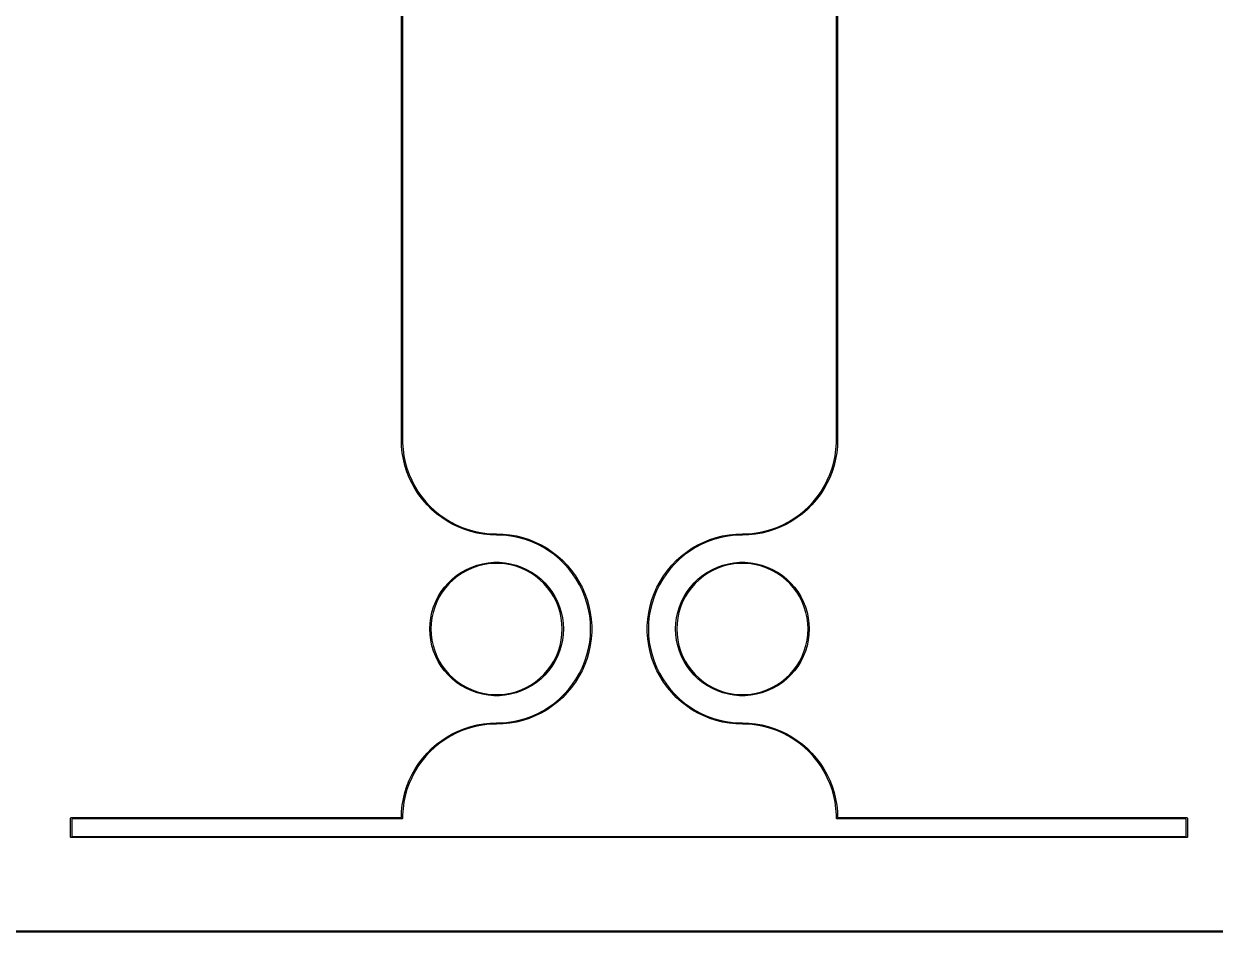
# Model space of a CAD drawing. Extents: x 57 to 462, y -234 to -82.
# Drawn here: x 209.5 to 309.5, y -234.2 to -157.9 of the extents above; entities that cross this region are included whole.
import ezdxf

# ---------------------------------------------------------------- set-up
doc = ezdxf.new("R2010")
doc.units = 0
doc.layers.add('BLACK', color=7, linetype='CONTINUOUS')

msp = doc.modelspace()

# ---------------------------------------------------------------- linework, layer by layer
at = {"layer": 'BLACK', "linetype": 'CONTINUOUS'}
for p, q in [((241.2348, -192.869107), (241.2348, -123.0235)), ((241.3348, -123.0235), (241.3348, -192.869107)), ((277.745, -192.8691), (277.745, -123.0235)), ((277.845, -123.0235), (277.845, -192.8691)), ((241.253413, -193.414159), (241.234793, -192.869107)), ((241.234793, -192.869107), (241.2348, -192.869107)), ((241.3348, -192.869107), (241.334793, -192.869123)), ((241.334793, -192.869123), (241.334793, -193.138535)), ((277.745, -193.138528), (277.745, -192.8691)), ((277.845, -192.8691), (277.82638, -193.414152)), ((241.309185, -193.95667), (241.253413, -193.414159)), ((241.40185, -194.494111), (241.309185, -193.95667)), ((241.334793, -193.138535), (241.371566, -193.676135)), ((241.371566, -193.676135), (241.444941, -194.209972)), ((277.634853, -194.209965), (277.708228, -193.676128)), ((277.770609, -193.956663), (277.677945, -194.494103)), ((277.708228, -193.676128), (277.745, -193.138528)), ((277.82638, -193.414152), (277.770609, -193.956663)), ((241.530974, -195.023974), (241.40185, -194.494111)), ((241.444941, -194.209972), (241.554575, -194.737558)), ((241.554575, -194.737558), (241.699957, -195.256432)), ((277.379838, -195.256424), (277.52522, -194.73755)), ((277.52522, -194.73755), (277.634853, -194.209965)), ((277.677945, -194.494103), (277.54882, -195.023967)), ((241.695957, -195.543791), (241.530974, -195.023974)), ((241.896029, -196.051137), (241.695957, -195.543791)), ((241.699957, -195.256432), (241.880409, -195.764175)), ((241.880409, -195.764175), (242.09509, -196.258419)), ((276.984705, -196.258412), (277.199386, -195.764167)), ((277.383838, -195.543783), (277.183767, -196.05113)), ((277.199386, -195.764167), (277.379838, -195.256424)), ((277.54882, -195.023967), (277.383838, -195.543783)), ((242.130257, -196.543647), (241.896029, -196.051137)), ((242.09509, -196.258419), (242.343, -196.736862)), ((242.397549, -197.019025), (242.130257, -196.543647)), ((242.343, -196.736862), (242.622981, -197.197271)), ((276.456816, -197.197263), (276.736797, -196.736854)), ((276.949539, -196.543639), (276.682248, -197.019017)), ((276.736797, -196.736854), (276.984705, -196.258412)), ((277.183767, -196.05113), (276.949539, -196.543639)), ((242.696658, -197.475053), (242.397549, -197.019025)), ((242.622981, -197.197271), (242.933729, -197.6375)), ((243.026191, -197.909607), (242.696658, -197.475053)), ((242.933729, -197.6375), (243.273795, -198.055497)), ((243.384611, -198.320659), (243.026191, -197.909607)), ((276.053606, -197.909599), (275.695187, -198.320652)), ((275.806002, -198.055489), (276.146068, -197.637492)), ((276.383139, -197.475046), (276.053606, -197.909599)), ((276.146068, -197.637492), (276.456816, -197.197263)), ((276.682248, -197.019017), (276.383139, -197.475046)), ((243.273795, -198.055497), (243.641593, -198.449312)), ((243.770246, -198.706294), (243.384611, -198.320659)), ((243.641593, -198.449312), (244.035409, -198.81711)), ((244.181299, -199.064713), (243.770246, -198.706294)), ((244.035409, -198.81711), (244.453406, -199.157175)), ((274.626392, -199.157168), (275.044389, -198.817102)), ((275.309552, -198.706287), (274.898499, -199.064706)), ((275.044389, -198.817102), (275.438205, -198.449305)), ((275.695187, -198.320652), (275.309552, -198.706287)), ((275.438205, -198.449305), (275.806002, -198.055489)), ((244.615852, -199.394246), (244.181299, -199.064713)), ((244.453406, -199.157175), (244.893635, -199.467923)), ((245.071881, -199.693355), (244.615852, -199.394246)), ((244.893635, -199.467923), (245.354044, -199.747904)), ((245.547259, -199.960646), (245.071881, -199.693355)), ((245.354044, -199.747904), (245.832487, -199.995813)), ((246.039769, -200.194874), (245.547259, -199.960646)), ((245.832487, -199.995813), (246.326732, -200.210493)), ((272.753067, -200.210486), (273.247312, -199.995805)), ((273.532539, -199.960639), (273.04003, -200.194867)), ((273.247312, -199.995805), (273.725754, -199.747897)), ((274.007917, -199.693348), (273.532539, -199.960639)), ((273.725754, -199.747897), (274.186163, -199.467916)), ((274.463946, -199.394239), (274.007917, -199.693348)), ((274.186163, -199.467916), (274.626392, -199.157168)), ((274.898499, -199.064706), (274.463946, -199.394239)), ((246.547116, -200.394945), (246.039769, -200.194874)), ((246.326732, -200.210493), (246.834475, -200.390945)), ((247.066932, -200.559927), (246.547116, -200.394945)), ((246.834475, -200.390945), (247.353349, -200.536327)), ((247.596796, -200.689052), (247.066932, -200.559927)), ((247.353349, -200.536327), (247.880935, -200.64596)), ((248.134237, -200.781716), (247.596796, -200.689052)), ((247.880935, -200.64596), (248.414772, -200.719335)), ((248.676748, -200.837487), (248.134237, -200.781716)), ((248.414772, -200.719335), (248.952372, -200.756107)), ((249.2218, -200.856107), (248.676748, -200.837487)), ((248.952372, -200.756107), (249.2218, -200.756107)), ((249.2218, -200.756107), (249.778944, -200.775563)), ((249.49722, -200.856107), (249.2218, -200.856107)), ((250.046718, -200.894532), (249.49722, -200.856107)), ((249.778944, -200.775563), (250.333375, -200.833836)), ((250.592197, -200.971194), (250.046718, -200.894532)), ((250.333375, -200.833836), (250.882389, -200.930642)), ((251.130999, -201.08572), (250.592197, -200.971194)), ((250.882389, -200.930642), (251.423314, -201.06551)), ((267.656484, -201.065503), (268.197409, -200.930635)), ((268.487602, -200.971187), (267.948799, -201.085713)), ((268.197409, -200.930635), (268.746424, -200.833829)), ((269.033082, -200.894525), (268.487602, -200.971187)), ((268.746424, -200.833829), (269.300855, -200.775556)), ((269.58258, -200.8561), (269.033082, -200.894525)), ((269.300855, -200.775556), (269.858, -200.7561)), ((269.858, -200.8561), (269.58258, -200.8561)), ((269.858, -200.7561), (270.127428, -200.7561)), ((270.403052, -200.83748), (269.858, -200.8561)), ((270.127428, -200.7561), (270.665028, -200.719328)), ((270.945563, -200.781709), (270.403052, -200.83748)), ((270.665028, -200.719328), (271.198865, -200.645953)), ((271.483003, -200.689045), (270.945563, -200.781709)), ((271.198865, -200.645953), (271.72645, -200.53632)), ((272.012867, -200.55992), (271.483003, -200.689045)), ((271.72645, -200.53632), (272.245324, -200.390938)), ((272.532683, -200.394938), (272.012867, -200.55992)), ((272.245324, -200.390938), (272.753067, -200.210486)), ((273.04003, -200.194867), (272.532683, -200.394938)), ((251.6605, -201.237552), (251.130999, -201.08572)), ((251.423314, -201.06551), (251.953512, -201.237782)), ((252.17812, -201.42595), (251.6605, -201.237552)), ((251.953512, -201.237782), (252.470403, -201.446619)), ((252.681337, -201.649997), (252.17812, -201.42595)), ((252.470403, -201.446619), (252.971466, -201.691004)), ((253.1677, -201.908601), (252.681337, -201.649997)), ((252.971466, -201.691004), (253.454261, -201.969746)), ((253.634839, -202.200501), (253.1677, -201.908601)), ((253.454261, -201.969746), (253.916437, -202.281487)), ((265.163359, -202.281481), (265.625535, -201.96974)), ((265.912097, -201.908595), (265.444958, -202.200495)), ((265.625535, -201.96974), (266.108331, -201.690998)), ((266.39846, -201.649991), (265.912097, -201.908595)), ((266.108331, -201.690998), (266.609394, -201.446612)), ((266.901677, -201.425944), (266.39846, -201.649991)), ((266.609394, -201.446612), (267.126285, -201.237775)), ((267.419298, -201.237546), (266.901677, -201.425944)), ((267.126285, -201.237775), (267.656484, -201.065503)), ((267.948799, -201.085713), (267.419298, -201.237546)), ((254.080477, -202.524277), (253.634839, -202.200501)), ((253.916437, -202.281487), (254.35574, -202.624708)), ((254.502445, -202.87835), (254.080477, -202.524277)), ((254.35574, -202.624708), (254.770032, -202.997738)), ((254.898686, -203.260995), (254.502445, -202.87835)), ((254.770032, -202.997738), (255.157293, -203.398759)), ((263.922502, -203.398754), (264.309764, -202.997733)), ((264.57735, -202.878344), (264.181109, -203.26099)), ((264.309764, -202.997733), (264.724055, -202.624703)), ((264.999318, -202.524271), (264.57735, -202.878344)), ((264.724055, -202.624703), (265.163359, -202.281481)), ((265.444958, -202.200495), (264.999318, -202.524271)), ((245.888346, -204.235979), (246.282586, -203.96952)), ((246.282586, -203.96952), (246.698003, -203.737454)), ((246.740788, -203.822313), (246.332413, -204.050445)), ((246.698003, -203.737454), (247.131604, -203.541454)), ((247.167038, -203.629636), (246.740788, -203.822313)), ((247.131604, -203.541454), (247.580265, -203.382932)), ((247.608093, -203.473801), (247.167038, -203.629636)), ((247.580265, -203.382932), (248.040753, -203.26303)), ((248.060775, -203.355932), (247.608093, -203.473801)), ((248.040753, -203.26303), (248.509751, -203.182612)), ((248.521822, -203.276878), (248.060775, -203.355932)), ((248.509751, -203.182612), (248.983879, -203.142258)), ((248.987912, -203.237207), (248.521822, -203.276878)), ((248.983879, -203.142258), (249.459721, -203.142258)), ((249.455688, -203.237207), (248.987912, -203.237207)), ((249.921778, -203.276878), (249.455688, -203.237207)), ((249.459721, -203.142258), (249.933849, -203.182612)), ((250.382825, -203.355932), (249.921778, -203.276878)), ((249.933849, -203.182612), (250.402847, -203.26303)), ((250.835507, -203.473801), (250.382825, -203.355932)), ((250.402847, -203.26303), (250.863335, -203.382932)), ((251.276562, -203.629636), (250.835507, -203.473801)), ((250.863335, -203.382932), (251.311996, -203.541454)), ((251.702812, -203.822313), (251.276562, -203.629636)), ((251.311996, -203.541454), (251.745597, -203.737454)), ((252.111187, -204.050445), (251.702812, -203.822313)), ((251.745597, -203.737454), (252.161014, -203.96952)), ((252.161014, -203.96952), (252.555254, -204.235979)), ((255.26727, -203.670349), (254.898686, -203.260995)), ((255.157293, -203.398759), (255.515636, -203.825816)), ((255.6064, -204.104416), (255.26727, -203.670349)), ((255.515636, -203.825816), (255.843317, -204.27683)), ((263.236477, -204.276826), (263.564158, -203.825812)), ((263.812525, -203.670344), (263.473394, -204.104412)), ((263.564158, -203.825812), (263.922502, -203.398754)), ((264.181109, -203.26099), (263.812525, -203.670344)), ((266.524546, -204.235972), (266.918786, -203.969513)), ((266.918786, -203.969513), (267.334203, -203.737447)), ((267.376988, -203.822306), (266.968613, -204.050438)), ((267.334203, -203.737447), (267.767804, -203.541447)), ((267.803238, -203.629629), (267.376988, -203.822306)), ((267.767804, -203.541447), (268.216465, -203.382925)), ((268.244293, -203.473794), (267.803238, -203.629629)), ((268.216465, -203.382925), (268.676953, -203.263023)), ((268.696975, -203.355925), (268.244293, -203.473794)), ((268.676953, -203.263023), (269.145951, -203.182605)), ((269.158022, -203.276871), (268.696975, -203.355925)), ((269.145951, -203.182605), (269.620079, -203.142251)), ((269.624112, -203.2372), (269.158022, -203.276871)), ((269.620079, -203.142251), (270.095921, -203.142251)), ((270.091888, -203.2372), (269.624112, -203.2372)), ((270.557978, -203.276871), (270.091888, -203.2372)), ((270.095921, -203.142251), (270.570049, -203.182605)), ((271.019025, -203.355925), (270.557978, -203.276871)), ((270.570049, -203.182605), (271.039047, -203.263023)), ((271.471707, -203.473794), (271.019025, -203.355925)), ((271.039047, -203.263023), (271.499535, -203.382925)), ((271.912762, -203.629629), (271.471707, -203.473794)), ((271.499535, -203.382925), (271.948196, -203.541447)), ((272.339012, -203.822306), (271.912762, -203.629629)), ((271.948196, -203.541447), (272.381797, -203.737447)), ((272.747387, -204.050438), (272.339012, -203.822306)), ((272.381797, -203.737447), (272.797214, -203.969513)), ((272.797214, -203.969513), (273.191454, -204.235972)), ((244.860209, -205.221369), (245.174586, -204.864167)), ((245.243197, -204.929925), (244.93415, -205.281071)), ((245.174586, -204.864167), (245.518124, -204.534913)), ((245.580911, -204.606253), (245.243197, -204.929925)), ((245.518124, -204.534913), (245.888346, -204.235979)), ((245.944857, -204.312387), (245.580911, -204.606253)), ((246.332413, -204.050445), (245.944857, -204.312387)), ((252.498743, -204.312387), (252.111187, -204.050445)), ((252.862689, -204.606253), (252.498743, -204.312387)), ((252.555254, -204.235979), (252.925476, -204.534913)), ((253.200403, -204.929925), (252.862689, -204.606253)), ((252.925476, -204.534913), (253.269014, -204.864167)), ((253.50945, -205.281071), (253.200403, -204.929925)), ((253.269014, -204.864167), (253.583391, -205.221369)), ((255.914426, -204.561083), (255.6064, -204.104416)), ((255.843317, -204.27683), (256.138739, -204.749604)), ((256.189846, -205.038124), (255.914426, -204.561083)), ((256.138739, -204.749604), (256.400462, -205.241833)), ((262.679332, -205.24183), (262.941055, -204.7496)), ((263.165368, -204.561079), (262.889948, -205.038121)), ((262.941055, -204.7496), (263.236477, -204.276826)), ((263.473394, -204.104412), (263.165368, -204.561079)), ((265.496409, -205.221362), (265.810786, -204.86416)), ((265.879397, -204.929918), (265.57035, -205.281064)), ((265.810786, -204.86416), (266.154324, -204.534906)), ((266.217111, -204.606246), (265.879397, -204.929918)), ((266.154324, -204.534906), (266.524546, -204.235972)), ((266.581057, -204.31238), (266.217111, -204.606246)), ((266.968613, -204.050438), (266.581057, -204.31238)), ((273.134943, -204.31238), (272.747387, -204.050438)), ((273.498889, -204.606246), (273.134943, -204.31238)), ((273.191454, -204.235972), (273.561676, -204.534906)), ((273.836603, -204.929918), (273.498889, -204.606246)), ((273.561676, -204.534906), (273.905214, -204.86416)), ((274.14565, -205.281064), (273.836603, -204.929918)), ((273.905214, -204.86416), (274.219591, -205.221362)), ((244.113544, -206.43403), (244.32777, -206.009138)), ((244.32777, -206.009138), (244.577258, -205.603944)), ((244.655995, -205.657162), (244.410737, -206.055486)), ((244.577258, -205.603944), (244.860209, -205.221369)), ((244.93415, -205.281071), (244.655995, -205.657162)), ((253.787605, -205.657162), (253.50945, -205.281071)), ((253.583391, -205.221369), (253.866342, -205.603944)), ((254.032863, -206.055486), (253.787605, -205.657162)), ((253.866342, -205.603944), (254.11583, -206.009138)), ((254.11583, -206.009138), (254.330056, -206.43403)), ((256.431318, -205.533216), (256.189846, -205.038124)), ((256.400462, -205.241833), (256.627211, -205.75112)), ((256.637666, -206.043945), (256.431318, -205.533216)), ((256.627211, -205.75112), (256.817882, -206.274983)), ((262.261912, -206.274981), (262.452583, -205.751117)), ((262.648476, -205.533213), (262.442127, -206.043943)), ((262.452583, -205.751117), (262.679332, -205.24183)), ((262.889948, -205.038121), (262.648476, -205.533213)), ((264.749744, -206.434023), (264.96397, -206.009131)), ((264.96397, -206.009131), (265.213458, -205.603937)), ((265.292195, -205.657155), (265.046937, -206.055479)), ((265.213458, -205.603937), (265.496409, -205.221362)), ((265.57035, -205.281064), (265.292195, -205.657155)), ((274.423805, -205.657155), (274.14565, -205.281064)), ((274.219591, -205.221362), (274.502542, -205.603937)), ((274.669063, -206.055479), (274.423805, -205.657155)), ((274.502542, -205.603937), (274.75203, -206.009131)), ((274.75203, -206.009131), (274.966256, -206.434023)), ((243.796786, -207.330543), (243.936123, -206.875559)), ((244.02573, -206.907219), (243.888754, -207.35449)), ((243.936123, -206.875559), (244.113544, -206.43403)), ((244.200143, -206.473175), (244.02573, -206.907219)), ((244.410737, -206.055486), (244.200143, -206.473175)), ((254.243457, -206.473175), (254.032863, -206.055486)), ((254.41787, -206.907219), (254.243457, -206.473175)), ((254.330056, -206.43403), (254.507477, -206.875559)), ((254.554846, -207.35449), (254.41787, -206.907219)), ((254.507477, -206.875559), (254.646814, -207.330543)), ((256.807885, -206.567825), (256.637666, -206.043945)), ((256.941145, -207.102303), (256.807885, -206.567825)), ((256.817882, -206.274983), (256.971545, -206.810872)), ((256.971545, -206.810872), (257.087453, -207.356173)), ((261.99234, -207.356172), (262.108248, -206.81087)), ((262.108248, -206.81087), (262.261912, -206.274981)), ((262.271908, -206.567823), (262.138648, -207.102301)), ((262.442127, -206.043943), (262.271908, -206.567823)), ((264.432986, -207.330536), (264.572323, -206.875552)), ((264.66193, -206.907212), (264.524954, -207.354483)), ((264.572323, -206.875552), (264.749744, -206.434023)), ((264.836343, -206.473168), (264.66193, -206.907212)), ((265.046937, -206.055479), (264.836343, -206.473168)), ((274.879657, -206.473168), (274.669063, -206.055479)), ((275.05407, -206.907212), (274.879657, -206.473168)), ((274.966256, -206.434023), (275.143677, -206.875552)), ((275.191046, -207.354483), (275.05407, -206.907212)), ((275.143677, -206.875552), (275.283014, -207.330536)), ((243.636095, -208.267693), (243.696536, -207.795705)), ((243.696536, -207.795705), (243.796786, -207.330543)), ((243.790204, -207.811766), (243.730788, -208.275753)), ((243.888754, -207.35449), (243.790204, -207.811766)), ((254.653396, -207.811766), (254.554846, -207.35449)), ((254.646814, -207.330543), (254.747064, -207.795705)), ((254.712812, -208.275753), (254.653396, -207.811766)), ((254.747064, -207.795705), (254.807505, -208.267693)), ((257.036798, -207.644774), (256.941145, -207.102303)), ((257.094376, -208.192596), (257.036798, -207.644774)), ((257.087453, -207.356173), (257.165039, -207.908232)), ((257.165039, -207.908232), (257.203928, -208.464358)), ((261.875865, -208.464358), (261.914754, -207.908231)), ((261.914754, -207.908231), (261.99234, -207.356172)), ((262.042996, -207.644773), (261.985417, -208.192595)), ((262.138648, -207.102301), (262.042996, -207.644773)), ((264.272295, -208.267686), (264.332736, -207.795698)), ((264.332736, -207.795698), (264.432986, -207.330536)), ((264.426404, -207.811759), (264.366988, -208.275746)), ((264.524954, -207.354483), (264.426404, -207.811759)), ((275.289596, -207.811759), (275.191046, -207.354483)), ((275.283014, -207.330536), (275.383264, -207.795698)), ((275.349012, -208.275746), (275.289596, -207.811759)), ((275.383264, -207.795698), (275.443705, -208.267686)), ((243.6159, -208.743107), (243.636095, -208.267693)), ((243.636095, -209.218521), (243.6159, -208.743107)), ((243.730788, -208.275753), (243.710935, -208.743107)), ((243.710935, -208.743107), (243.730788, -209.210461)), ((254.732665, -208.743107), (254.712812, -208.275753)), ((254.712812, -209.210461), (254.732665, -208.743107)), ((254.807505, -208.267693), (254.8277, -208.743107)), ((254.8277, -208.743107), (254.807505, -209.218521)), ((257.1136, -208.7431), (257.094376, -208.192596)), ((257.094376, -209.293604), (257.1136, -208.7431)), ((257.203928, -208.464358), (257.203928, -209.021842)), ((261.875865, -209.021842), (261.875865, -208.464358)), ((261.985417, -208.192595), (261.966193, -208.7431)), ((261.966193, -208.7431), (261.985417, -209.293605)), ((264.2521, -208.7431), (264.272295, -208.267686)), ((264.272295, -209.218514), (264.2521, -208.7431)), ((264.366988, -208.275746), (264.347135, -208.7431)), ((264.347135, -208.7431), (264.366988, -209.210454)), ((275.368865, -208.7431), (275.349012, -208.275746)), ((275.349012, -209.210454), (275.368865, -208.7431)), ((275.443705, -208.267686), (275.4639, -208.7431)), ((275.4639, -208.7431), (275.443705, -209.218514)), ((243.696536, -209.690509), (243.636095, -209.218521)), ((243.796786, -210.155671), (243.696536, -209.690509)), ((243.730788, -209.210461), (243.790204, -209.674448)), ((243.790204, -209.674448), (243.888754, -210.131724)), ((254.554846, -210.131724), (254.653396, -209.674448)), ((254.747064, -209.690509), (254.646814, -210.155671)), ((254.653396, -209.674448), (254.712812, -209.210461)), ((254.807505, -209.218521), (254.747064, -209.690509)), ((256.941145, -210.383897), (257.036798, -209.841426)), ((257.036798, -209.841426), (257.094376, -209.293604)), ((257.165039, -209.577968), (257.087453, -210.130027)), ((257.203928, -209.021842), (257.165039, -209.577968)), ((261.914754, -209.577969), (261.875865, -209.021842)), ((261.99234, -210.130028), (261.914754, -209.577969)), ((261.985417, -209.293605), (262.042996, -209.841427)), ((262.042996, -209.841427), (262.138648, -210.383899)), ((264.332736, -209.690502), (264.272295, -209.218514)), ((264.432986, -210.155664), (264.332736, -209.690502)), ((264.366988, -209.210454), (264.426404, -209.674441)), ((264.426404, -209.674441), (264.524954, -210.131717)), ((275.191046, -210.131717), (275.289596, -209.674441)), ((275.383264, -209.690502), (275.283014, -210.155664)), ((275.289596, -209.674441), (275.349012, -209.210454)), ((275.443705, -209.218514), (275.383264, -209.690502)), ((243.936123, -210.610655), (243.796786, -210.155671)), ((243.888754, -210.131724), (244.02573, -210.578995)), ((244.113544, -211.052184), (243.936123, -210.610655)), ((244.02573, -210.578995), (244.200143, -211.013039)), ((244.200143, -211.013039), (244.410737, -211.430728)), ((254.032863, -211.430728), (254.243457, -211.013039)), ((254.243457, -211.013039), (254.41787, -210.578995)), ((254.507477, -210.610655), (254.330056, -211.052184)), ((254.41787, -210.578995), (254.554846, -210.131724)), ((254.646814, -210.155671), (254.507477, -210.610655)), ((256.637666, -211.442255), (256.807885, -210.918375)), ((256.807885, -210.918375), (256.941145, -210.383897)), ((256.971545, -210.675328), (256.817882, -211.211217)), ((257.087453, -210.130027), (256.971545, -210.675328)), ((262.108248, -210.67533), (261.99234, -210.130028)), ((262.261912, -211.211219), (262.108248, -210.67533)), ((262.138648, -210.383899), (262.271908, -210.918377)), ((262.271908, -210.918377), (262.442127, -211.442257)), ((264.572323, -210.610648), (264.432986, -210.155664)), ((264.524954, -210.131717), (264.66193, -210.578988)), ((264.749744, -211.052177), (264.572323, -210.610648)), ((264.66193, -210.578988), (264.836343, -211.013032)), ((264.836343, -211.013032), (265.046937, -211.430721)), ((274.669063, -211.430721), (274.879657, -211.013032)), ((274.879657, -211.013032), (275.05407, -210.578988)), ((275.143677, -210.610648), (274.966256, -211.052177)), ((275.05407, -210.578988), (275.191046, -210.131717)), ((275.283014, -210.155664), (275.143677, -210.610648)), ((244.32777, -211.477076), (244.113544, -211.052184)), ((244.577258, -211.88227), (244.32777, -211.477076)), ((244.410737, -211.430728), (244.655995, -211.829052)), ((244.860209, -212.264845), (244.577258, -211.88227)), ((244.655995, -211.829052), (244.93415, -212.205143)), ((253.50945, -212.205143), (253.787605, -211.829052)), ((253.866342, -211.88227), (253.583391, -212.264845)), ((253.787605, -211.829052), (254.032863, -211.430728)), ((254.11583, -211.477076), (253.866342, -211.88227)), ((254.330056, -211.052184), (254.11583, -211.477076)), ((256.189846, -212.448076), (256.431318, -211.952984)), ((256.627211, -211.73508), (256.400462, -212.244367)), ((256.431318, -211.952984), (256.637666, -211.442255)), ((256.817882, -211.211217), (256.627211, -211.73508)), ((262.452583, -211.735083), (262.261912, -211.211219)), ((262.442127, -211.442257), (262.648476, -211.952987)), ((262.679332, -212.24437), (262.452583, -211.735083)), ((262.648476, -211.952987), (262.889948, -212.448079)), ((264.96397, -211.477069), (264.749744, -211.052177)), ((265.213458, -211.882263), (264.96397, -211.477069)), ((265.046937, -211.430721), (265.292195, -211.829045)), ((265.496409, -212.264838), (265.213458, -211.882263)), ((265.292195, -211.829045), (265.57035, -212.205136)), ((274.14565, -212.205136), (274.423805, -211.829045)), ((274.502542, -211.882263), (274.219591, -212.264838)), ((274.423805, -211.829045), (274.669063, -211.430721)), ((274.75203, -211.477069), (274.502542, -211.882263)), ((274.966256, -211.052177), (274.75203, -211.477069)), ((245.174586, -212.622047), (244.860209, -212.264845)), ((244.93415, -212.205143), (245.243197, -212.556289)), ((245.518124, -212.951301), (245.174586, -212.622047)), ((245.243197, -212.556289), (245.580911, -212.879961)), ((245.888346, -213.250235), (245.518124, -212.951301)), ((245.580911, -212.879961), (245.944857, -213.173827)), ((252.498743, -213.173827), (252.862689, -212.879961)), ((252.925476, -212.951301), (252.555254, -213.250235)), ((252.862689, -212.879961), (253.200403, -212.556289)), ((253.269014, -212.622047), (252.925476, -212.951301)), ((253.200403, -212.556289), (253.50945, -212.205143)), ((253.583391, -212.264845), (253.269014, -212.622047)), ((255.6064, -213.381784), (255.914426, -212.925117)), ((256.138739, -212.736597), (255.843317, -213.20937)), ((255.914426, -212.925117), (256.189846, -212.448076)), ((256.400462, -212.244367), (256.138739, -212.736597)), ((262.941055, -212.7366), (262.679332, -212.24437)), ((262.889948, -212.448079), (263.165368, -212.925121)), ((263.236477, -213.209374), (262.941055, -212.7366)), ((263.165368, -212.925121), (263.473394, -213.381788)), ((265.810786, -212.62204), (265.496409, -212.264838)), ((265.57035, -212.205136), (265.879397, -212.556282)), ((266.154324, -212.951294), (265.810786, -212.62204)), ((265.879397, -212.556282), (266.217111, -212.879954)), ((266.524546, -213.250228), (266.154324, -212.951294)), ((266.217111, -212.879954), (266.581057, -213.17382)), ((273.134943, -213.17382), (273.498889, -212.879954)), ((273.561676, -212.951294), (273.191454, -213.250228)), ((273.498889, -212.879954), (273.836603, -212.556282)), ((273.905214, -212.62204), (273.561676, -212.951294)), ((273.836603, -212.556282), (274.14565, -212.205136)), ((274.219591, -212.264838), (273.905214, -212.62204)), ((246.282586, -213.516694), (245.888346, -213.250235)), ((245.944857, -213.173827), (246.332413, -213.435769)), ((246.698003, -213.74876), (246.282586, -213.516694)), ((246.332413, -213.435769), (246.740788, -213.663901)), ((247.131604, -213.94476), (246.698003, -213.74876)), ((246.740788, -213.663901), (247.167038, -213.856578)), ((247.580265, -214.103282), (247.131604, -213.94476)), ((247.167038, -213.856578), (247.608093, -214.012413)), ((247.608093, -214.012413), (248.060775, -214.130282)), ((250.382825, -214.130282), (250.835507, -214.012413)), ((250.835507, -214.012413), (251.276562, -213.856578)), ((251.311996, -213.94476), (250.863335, -214.103282)), ((251.276562, -213.856578), (251.702812, -213.663901)), ((251.745597, -213.74876), (251.311996, -213.94476)), ((251.702812, -213.663901), (252.111187, -213.435769)), ((252.161014, -213.516694), (251.745597, -213.74876)), ((252.111187, -213.435769), (252.498743, -213.173827)), ((252.555254, -213.250235), (252.161014, -213.516694)), ((254.898686, -214.225205), (255.26727, -213.815851)), ((255.515636, -213.660384), (255.157293, -214.087441)), ((255.26727, -213.815851), (255.6064, -213.381784)), ((255.843317, -213.20937), (255.515636, -213.660384)), ((263.564158, -213.660388), (263.236477, -213.209374)), ((263.473394, -213.381788), (263.812525, -213.815856)), ((263.922502, -214.087446), (263.564158, -213.660388)), ((263.812525, -213.815856), (264.181109, -214.22521)), ((266.918786, -213.516687), (266.524546, -213.250228)), ((266.581057, -213.17382), (266.968613, -213.435762)), ((267.334203, -213.748753), (266.918786, -213.516687)), ((266.968613, -213.435762), (267.376988, -213.663894)), ((267.767804, -213.944753), (267.334203, -213.748753)), ((267.376988, -213.663894), (267.803238, -213.856571)), ((268.216465, -214.103275), (267.767804, -213.944753)), ((267.803238, -213.856571), (268.244293, -214.012406)), ((268.244293, -214.012406), (268.696975, -214.130275)), ((271.019025, -214.130275), (271.471707, -214.012406)), ((271.471707, -214.012406), (271.912762, -213.856571)), ((271.948196, -213.944753), (271.499535, -214.103275)), ((271.912762, -213.856571), (272.339012, -213.663894)), ((272.381797, -213.748753), (271.948196, -213.944753)), ((272.339012, -213.663894), (272.747387, -213.435762)), ((272.797214, -213.516687), (272.381797, -213.748753)), ((272.747387, -213.435762), (273.134943, -213.17382)), ((273.191454, -213.250228), (272.797214, -213.516687)), ((248.040753, -214.223184), (247.580265, -214.103282)), ((248.509751, -214.303602), (248.040753, -214.223184)), ((248.060775, -214.130282), (248.521822, -214.209336)), ((248.983879, -214.343956), (248.509751, -214.303602)), ((248.521822, -214.209336), (248.987912, -214.249007)), ((249.459721, -214.343956), (248.983879, -214.343956)), ((248.987912, -214.249007), (249.455688, -214.249007)), ((249.455688, -214.249007), (249.921778, -214.209336)), ((249.933849, -214.303602), (249.459721, -214.343956)), ((249.921778, -214.209336), (250.382825, -214.130282)), ((250.402847, -214.223184), (249.933849, -214.303602)), ((250.863335, -214.103282), (250.402847, -214.223184)), ((253.634839, -215.285699), (254.080477, -214.961923)), ((254.35574, -214.861492), (253.916437, -215.204713)), ((254.080477, -214.961923), (254.502445, -214.60785)), ((254.770032, -214.488462), (254.35574, -214.861492)), ((254.502445, -214.60785), (254.898686, -214.225205)), ((255.157293, -214.087441), (254.770032, -214.488462)), ((264.309764, -214.488467), (263.922502, -214.087446)), ((264.181109, -214.22521), (264.57735, -214.607856)), ((264.724055, -214.861497), (264.309764, -214.488467)), ((264.57735, -214.607856), (264.999318, -214.961929)), ((265.163359, -215.204719), (264.724055, -214.861497)), ((264.999318, -214.961929), (265.444958, -215.285705)), ((268.676953, -214.223177), (268.216465, -214.103275)), ((269.145951, -214.303595), (268.676953, -214.223177)), ((268.696975, -214.130275), (269.158022, -214.209329)), ((269.620079, -214.343949), (269.145951, -214.303595)), ((269.158022, -214.209329), (269.624112, -214.249)), ((270.095921, -214.343949), (269.620079, -214.343949)), ((269.624112, -214.249), (270.091888, -214.249)), ((270.091888, -214.249), (270.557978, -214.209329)), ((270.570049, -214.303595), (270.095921, -214.343949)), ((270.557978, -214.209329), (271.019025, -214.130275)), ((271.039047, -214.223177), (270.570049, -214.303595)), ((271.499535, -214.103275), (271.039047, -214.223177)), ((252.17812, -216.06025), (252.681337, -215.836203)), ((252.971466, -215.795196), (252.470403, -216.039581)), ((252.681337, -215.836203), (253.1677, -215.577599)), ((253.454261, -215.516454), (252.971466, -215.795196)), ((253.1677, -215.577599), (253.634839, -215.285699)), ((253.916437, -215.204713), (253.454261, -215.516454)), ((265.625535, -215.51646), (265.163359, -215.204719)), ((265.444958, -215.285705), (265.912097, -215.577605)), ((266.108331, -215.795202), (265.625535, -215.51646)), ((265.912097, -215.577605), (266.39846, -215.836209)), ((266.609394, -216.039588), (266.108331, -215.795202)), ((266.39846, -215.836209), (266.901677, -216.060256)), ((246.547115, -217.091263), (247.066932, -216.92628)), ((247.353349, -216.94988), (246.834475, -217.095262)), ((247.066932, -216.92628), (247.596796, -216.797156)), ((247.880934, -216.840247), (247.353349, -216.94988)), ((247.596796, -216.797156), (248.134236, -216.704491)), ((248.414772, -216.766873), (247.880934, -216.840247)), ((248.134236, -216.704491), (248.676748, -216.64872)), ((248.952372, -216.7301), (248.414772, -216.766873)), ((248.676748, -216.64872), (249.2218, -216.6301)), ((249.221778, -216.7301), (248.952372, -216.7301)), ((249.2218, -216.730107), (249.221778, -216.7301)), ((249.2218, -216.6301), (249.2218, -216.630093)), ((249.2218, -216.630093), (249.49722, -216.630093)), ((249.221848, -216.730091), (249.2218, -216.730107)), ((249.778944, -216.710637), (249.221848, -216.730091)), ((249.49722, -216.630093), (250.046718, -216.591668)), ((250.333375, -216.652364), (249.778944, -216.710637)), ((250.046718, -216.591668), (250.592197, -216.515006)), ((250.882389, -216.555558), (250.333375, -216.652364)), ((250.592197, -216.515006), (251.130999, -216.40048)), ((251.423314, -216.42069), (250.882389, -216.555558)), ((251.130999, -216.40048), (251.6605, -216.248648)), ((251.953512, -216.248418), (251.423314, -216.42069)), ((251.6605, -216.248648), (252.17812, -216.06025)), ((252.470403, -216.039581), (251.953512, -216.248418)), ((267.126285, -216.248425), (266.609394, -216.039588)), ((266.901677, -216.060256), (267.419298, -216.248654)), ((267.656484, -216.420697), (267.126285, -216.248425)), ((267.419298, -216.248654), (267.948799, -216.400487)), ((268.197409, -216.555565), (267.656484, -216.420697)), ((267.948799, -216.400487), (268.487602, -216.515013)), ((268.746424, -216.652371), (268.197409, -216.555565)), ((268.487602, -216.515013), (269.033082, -216.591675)), ((269.300855, -216.710644), (268.746424, -216.652371)), ((269.033082, -216.591675), (269.58258, -216.6301)), ((269.858, -216.7301), (269.300855, -216.710644)), ((269.58258, -216.6301), (269.858, -216.6301)), ((269.858, -216.6301), (270.403052, -216.64872)), ((270.127428, -216.7301), (269.858, -216.7301)), ((270.665028, -216.766872), (270.127428, -216.7301)), ((270.403052, -216.64872), (270.945563, -216.704491)), ((271.198865, -216.840247), (270.665028, -216.766872)), ((270.945563, -216.704491), (271.483003, -216.797155)), ((271.72645, -216.94988), (271.198865, -216.840247)), ((271.483003, -216.797155), (272.012867, -216.92628)), ((272.245324, -217.095262), (271.72645, -216.94988)), ((272.012867, -216.92628), (272.532683, -217.091262)), ((244.615852, -218.091963), (245.071881, -217.792853)), ((245.354044, -217.738304), (244.893635, -218.018286)), ((245.071881, -217.792853), (245.547259, -217.525562)), ((245.832486, -217.490395), (245.354044, -217.738304)), ((245.547259, -217.525562), (246.039769, -217.291334)), ((246.326731, -217.275714), (245.832486, -217.490395)), ((246.039769, -217.291334), (246.547115, -217.091263)), ((246.834475, -217.095262), (246.326731, -217.275714)), ((272.753067, -217.275714), (272.245324, -217.095262)), ((272.532683, -217.091262), (273.04003, -217.291333)), ((273.247312, -217.490395), (272.753067, -217.275714)), ((273.04003, -217.291333), (273.532539, -217.525561)), ((273.725754, -217.738303), (273.247312, -217.490395)), ((273.532539, -217.525561), (274.007917, -217.792852)), ((274.186163, -218.018284), (273.725754, -217.738303)), ((274.007917, -217.792852), (274.463946, -218.091961)), ((243.384611, -219.165551), (243.770246, -218.779915)), ((244.035408, -218.6691), (243.641593, -219.036898)), ((243.770246, -218.779915), (244.181298, -218.421496)), ((244.453405, -218.329034), (244.035408, -218.6691)), ((244.181298, -218.421496), (244.615852, -218.091963)), ((244.893635, -218.018286), (244.453405, -218.329034)), ((274.626392, -218.329032), (274.186163, -218.018284)), ((274.463946, -218.091961), (274.898499, -218.421494)), ((275.044389, -218.669098), (274.626392, -218.329032)), ((274.898499, -218.421494), (275.309552, -218.779913)), ((275.438205, -219.036895), (275.044389, -218.669098)), ((275.309552, -218.779913), (275.695187, -219.165548)), ((242.39755, -220.467187), (242.696659, -220.011158)), ((242.93373, -219.848711), (242.622982, -220.28894)), ((242.696659, -220.011158), (243.026191, -219.576604)), ((243.273795, -219.430714), (242.93373, -219.848711)), ((243.026191, -219.576604), (243.384611, -219.165551)), ((243.641593, -219.036898), (243.273795, -219.430714)), ((275.806002, -219.430711), (275.438205, -219.036895)), ((275.695187, -219.165548), (276.053606, -219.576601)), ((276.146068, -219.848708), (275.806002, -219.430711)), ((276.053606, -219.576601), (276.383139, -220.011154)), ((276.456816, -220.288937), (276.146068, -219.848708)), ((276.383139, -220.011154), (276.682248, -220.467183)), ((241.896031, -221.435075), (242.130259, -220.942565)), ((242.343001, -220.74935), (242.095092, -221.227793)), ((242.130259, -220.942565), (242.39755, -220.467187)), ((242.622982, -220.28894), (242.343001, -220.74935)), ((276.736797, -220.749346), (276.456816, -220.288937)), ((276.682248, -220.467183), (276.949539, -220.942561)), ((276.984705, -221.227788), (276.736797, -220.749346)), ((276.949539, -220.942561), (277.183767, -221.43507)), ((241.530978, -222.462239), (241.69596, -221.942422)), ((241.69596, -221.942422), (241.896031, -221.435075)), ((241.880412, -221.722038), (241.69996, -222.229781)), ((242.095092, -221.227793), (241.880412, -221.722038)), ((277.199386, -221.722033), (276.984705, -221.227788)), ((277.183767, -221.43507), (277.383838, -221.942417)), ((277.379838, -222.229776), (277.199386, -221.722033)), ((277.383838, -221.942417), (277.54882, -222.462233)), ((241.30919, -223.529543), (241.401854, -222.992103)), ((241.401854, -222.992103), (241.530978, -222.462239)), ((241.554579, -222.748655), (241.444946, -223.276241)), ((241.69996, -222.229781), (241.554579, -222.748655)), ((277.52522, -222.74865), (277.379838, -222.229776)), ((277.634853, -223.276235), (277.52522, -222.74865)), ((277.54882, -222.462233), (277.677945, -222.992097)), ((277.677945, -222.992097), (277.770609, -223.529537)), ((241.253419, -224.072055), (241.30919, -223.529543)), ((241.371572, -223.810079), (241.334799, -224.347679)), ((241.444946, -223.276241), (241.371572, -223.810079)), ((277.708228, -223.810072), (277.634853, -223.276235)), ((277.745, -224.347672), (277.708228, -223.810072)), ((277.770609, -223.529537), (277.82638, -224.072048)), ((213.4553, -224.6171), (213.469945, -224.581745)), ((213.4553, -226.2045), (213.4553, -224.6171)), ((213.469945, -224.581745), (213.5053, -224.5671)), ((213.5053, -224.5671), (241.236508, -224.567106)), ((241.2848, -224.667107), (213.5553, -224.6671)), ((213.5553, -224.6671), (213.5553, -226.1545)), ((241.236508, -224.567106), (241.253419, -224.072055)), ((241.290707, -224.66466), (241.2848, -224.667107)), ((241.300251, -224.66466), (241.290707, -224.66466)), ((241.312908, -224.655463), (241.300251, -224.66466)), ((241.320155, -224.652462), (241.312908, -224.655463)), ((241.321496, -224.649224), (241.320155, -224.652462)), ((241.325251, -224.646496), (241.321496, -224.649224)), ((241.3348, -224.617107), (241.325251, -224.646496)), ((241.334799, -224.347679), (241.3348, -224.617107)), ((277.745, -224.6171), (277.745, -224.347672)), ((277.754549, -224.646489), (277.745, -224.6171)), ((277.758303, -224.649217), (277.754549, -224.646489)), ((277.759645, -224.652455), (277.758303, -224.649217)), ((277.766891, -224.655456), (277.759645, -224.652455)), ((277.779549, -224.664653), (277.766891, -224.655456)), ((277.789093, -224.664653), (277.779549, -224.664653)), ((277.795, -224.6671), (277.789093, -224.664653)), ((307.1119, -224.6671), (277.795, -224.6671)), ((277.82638, -224.072048), (277.843292, -224.5671)), ((277.843292, -224.5671), (307.1619, -224.5671)), ((307.1119, -226.1545), (307.1119, -224.6671)), ((307.1619, -224.5671), (307.197255, -224.581745)), ((307.197255, -224.581745), (307.2119, -224.6171)), ((307.2119, -224.6171), (307.2119, -226.2045)), ((213.469945, -226.239855), (213.4553, -226.2045)), ((213.5053, -226.2545), (213.469945, -226.239855)), ((307.1619, -226.2545), (213.5053, -226.2545)), ((213.5553, -226.1545), (307.1119, -226.1545)), ((307.197255, -226.239855), (307.1619, -226.2545)), ((307.2119, -226.2045), (307.197255, -226.239855)), ((446.0594, -234.1915), (73.0204, -234.1915)), ((73.0704, -234.0915), (446.0094, -234.0915))]:
    msp.add_line(p, q, dxfattribs=at)

doc.saveas('drawing.dxf')
